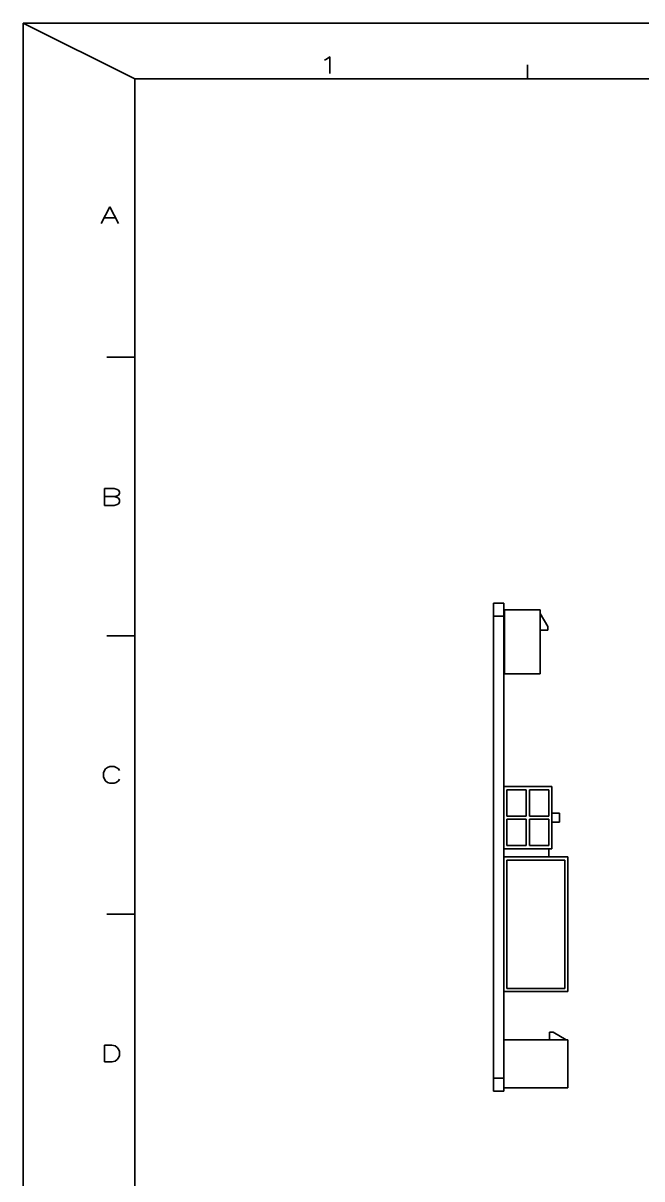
# Model space of a CAD drawing. Header units: inches. Extents: x 716 to 1232, y -1720 to -1356.
# Drawn here: x 716.1 to 812.4, y -1536 to -1355.9 of the extents above; entities that cross this region are included whole.
import ezdxf

# ---------------------------------------------------------------- set-up
doc = ezdxf.new("R2010")
doc.units = ezdxf.units.IN
doc.header["$LTSCALE"] = 20
doc.header["$MEASUREMENT"] = 0
doc.linetypes.add('CENTER2', pattern=[28.575, 19.05, -3.175, 3.175, -3.175])
doc.layers.get('0').update_dxf_attribs({"linetype": 'CONTINUOUS'})
doc.layers.add('CENTER', color=1, linetype='CENTER2', lineweight=15)
doc.layers.add('TITLE', color=5, linetype='CONTINUOUS')
doc.styles.add('Design', font='', dxfattribs={"width": 0.8})
doc.styles.add('Form', font='romans.shx', dxfattribs={"width": 0.7})
doc.styles.get('Design').set_extended_font_data('SimSun')

# ---------------------------------------------------------------- blocks, each defined once
blk = doc.blocks.new('10')
at = {"layer": 'TITLE', "color": 0}
for p, q in [((-1113.31, -29.01), (-1113.31, -239.02)), ((-1113.31, -29.01), (-1103.3, -34.01)), ((-816.31, -29.01), (-1113.31, -29.01))]:
    blk.add_line(p, q, dxfattribs=at)
at = {"layer": 'TITLE', "color": 5}
for p, q in [((-1068.05, -34.01), (-1068.05, -32.76)), ((-1103.3, -34.01), (-1103.3, -234.02)), ((-821.3, -34.01), (-1103.3, -34.01)), ((-1103.3, -59.01), (-1105.8, -59.01)), ((-1103.3, -84.01), (-1105.8, -84.01)), ((-1103.3, -109.01), (-1105.8, -109.01))]:
    blk.add_line(p, q, dxfattribs=at)
at = {"layer": 'TITLE', "color": 6, "style": 'Form', "width": 1.5}
for s, p in [('1', (-1086.86, -33.54)), ('A', (-1106.4, -47)), ('B', (-1106.4, -72.3)), ('C', (-1106.4, -97.25)), ('D', (-1106.4, -122.26))]:
    blk.add_text(s, height=1.5, dxfattribs=at).set_placement(p)
at = {"layer": 'TITLE', "color": 3, "ltscale": 10, "style": 'Design', "width": 0.8}
for tag, p in [('SCALE', (-843.55, -222.57)), ('SHEET', (-830.42, -227.68)), ('UNITS', (-909.5, -232.53)), ('REV', (-828.94, -232.54))]:
    blk.add_attdef(tag, p, '', height=2, dxfattribs=at)

msp = doc.modelspace()

# ---------------------------------------------------------------- linework, layer by layer
at = {"color": 7, "linetype": 'Continuous'}
for p, q in [((789.32, -1522.29), (789.32, -1446.29)), ((790.92, -1446.29), (789.32, -1446.29)), ((790.92, -1446.29), (790.92, -1522.29)), ((791.06, -1457.29), (791.06, -1447.29)), ((791.06, -1447.29), (796.57, -1447.29)), ((796.57, -1447.29), (796.57, -1457.29)), ((790.92, -1448.29), (789.32, -1448.29)), ((797.77, -1449.89), (796.57, -1447.89)), ((796.57, -1450.49), (797.77, -1450.49)), ((797.77, -1449.89), (797.77, -1450.49)), ((796.57, -1457.29), (791.06, -1457.29)), ((798.42, -1474.84), (790.92, -1474.84)), ((791.42, -1475.34), (791.42, -1479.44)), ((794.42, -1475.34), (791.42, -1475.34)), ((794.42, -1475.34), (794.42, -1479.44)), ((794.92, -1479.44), (794.92, -1475.34)), ((797.92, -1475.34), (794.92, -1475.34)), ((797.92, -1479.44), (797.92, -1475.34)), ((798.42, -1484.54), (798.42, -1474.84)), ((794.42, -1479.44), (791.42, -1479.44)), ((791.42, -1479.94), (791.42, -1484.04)), ((791.42, -1479.94), (794.42, -1479.94)), ((794.42, -1479.94), (794.42, -1484.04)), ((797.92, -1479.44), (794.92, -1479.44)), ((794.92, -1484.04), (794.92, -1479.94)), ((794.92, -1479.94), (797.92, -1479.94)), ((797.92, -1484.04), (797.92, -1479.94)), ((798.42, -1478.99), (799.62, -1478.99)), ((799.62, -1478.99), (799.62, -1480.39)), ((799.62, -1480.39), (798.42, -1480.39)), ((790.92, -1484.54), (798.42, -1484.54)), ((791.42, -1484.04), (794.42, -1484.04)), ((794.92, -1484.04), (797.92, -1484.04)), ((797.92, -1484.54), (797.92, -1485.79)), ((790.92, -1485.79), (800.92, -1485.79)), ((791.42, -1486.29), (791.42, -1506.29)), ((800.42, -1486.29), (791.42, -1486.29)), ((800.42, -1506.29), (800.42, -1486.29)), ((800.92, -1485.79), (800.92, -1506.79)), ((790.92, -1506.79), (800.92, -1506.79)), ((791.42, -1506.29), (800.42, -1506.29)), ((790.92, -1514.29), (800.92, -1514.29)), ((798.02, -1513.09), (798.62, -1513.09)), ((798.02, -1514.29), (798.02, -1513.09)), ((800.62, -1514.29), (798.62, -1513.09)), ((800.92, -1514.29), (800.92, -1521.79)), ((790.92, -1520.29), (789.32, -1520.29)), ((790.92, -1522.29), (789.32, -1522.29)), ((790.92, -1521.79), (800.92, -1521.79))]:
    msp.add_line(p, q, dxfattribs=at)

# ---------------------------------------------------------------- block references
at = {"layer": 'CENTER', "color": 0, "xscale": 1.735603446644332, "yscale": 1.735603446644332, "zscale": 1.735603446644332}
msp.add_blockref('10', (2648.35, -1305.54), dxfattribs=at)

doc.saveas('drawing.dxf')
